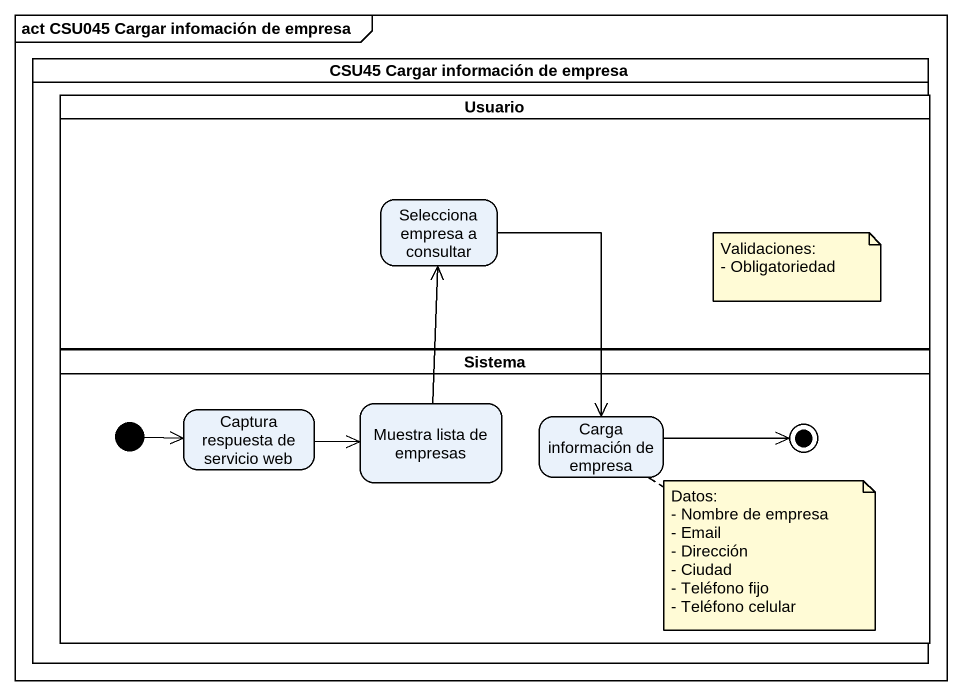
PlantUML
@startuml
mainframe act CSU045 Cargar infomación de empresa
hide empty description
state "CSU45 Cargar información de empresa" as CSU45_Cargar_información_de <<partition>> {
  state Usuario <<partition>> {
    state "Selecciona empresa a consultar" as Selecciona_empresa_a
  }
  state Sistema <<partition>> {
    state "Captura respuesta de servicio web" as Captura_respuesta_de
    state "Muestra lista de empresas" as Muestra_lista_de_empresas
    state "Carga información de empresa" as Carga_información_de_empresa
    [*] -right-> Captura_respuesta_de
    Carga_información_de_empresa -right-> [*]
  }
}
Selecciona_empresa_a --> Carga_información_de_empresa
Captura_respuesta_de -right-> Muestra_lista_de_empresas
Muestra_lista_de_empresas -up-> Selecciona_empresa_a
note as N1
  Validaciones:
  - Obligatoriedad
end note
note bottom of Carga_información_de_empresa
  Datos:
  - Nombre de empresa
  - Email
  - Dirección
  - Ciudad
  - Teléfono fijo
  - Teléfono celular
end note
@enduml
